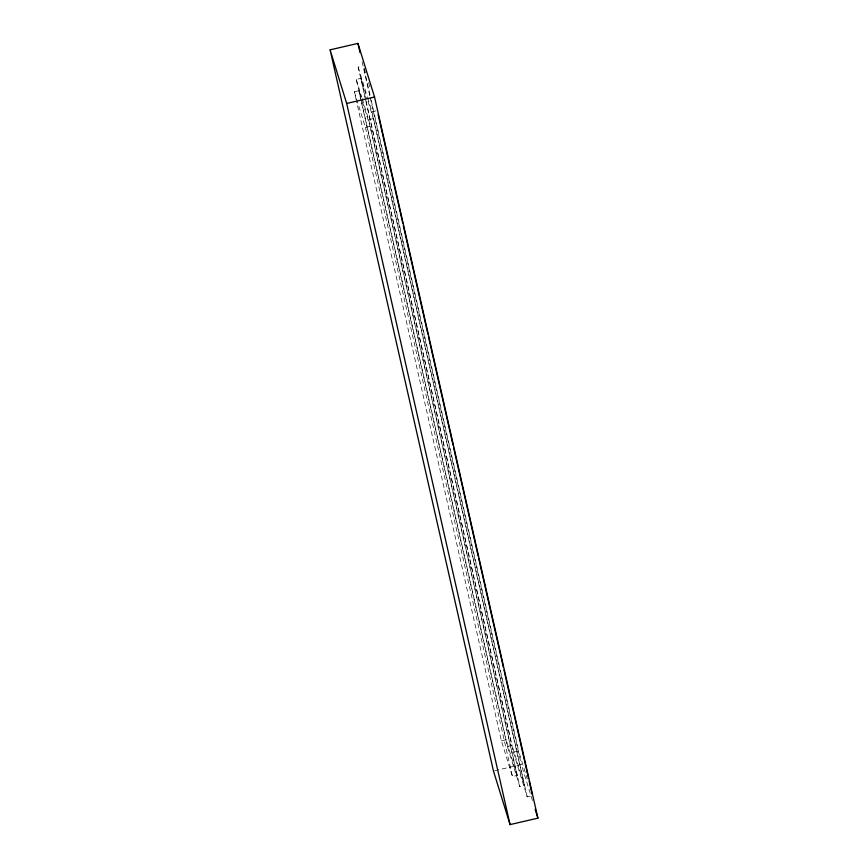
<?xml version="1.0" encoding="UTF-8"?>
<svg xmlns="http://www.w3.org/2000/svg" width="868" height="868" viewBox="0 0 868 868"><rect width="100%" height="100%" fill="white"/><g stroke="black" fill="none" stroke-linecap="round" stroke-linejoin="round"><path stroke-width="0.65" stroke-dasharray="4.34 3.25" d="M365.667 100.167L358.169 67.107L362.097 66.196M368.043 101.415L373.349 118.569L524.478 785.616L519.834 786.69L507.389 746.491L356.26 79.433L360.904 78.359L367.251 98.854M356.151 99.679L354.35 91.758L358.994 90.673L362.032 100.482M367.598 97.574L372.003 111.788L375.931 110.876M362.216 98.648L368.705 119.643L373.349 118.569M354.35 91.758L365.417 127.498L370.061 126.424L517.1 775.45L512.456 776.524L501.389 740.784L356.455 101.003M501.389 740.784L506.033 739.71L517.1 775.45M507.389 746.491L512.033 745.417L524.478 785.616M365.96 101.491L513.379 752.198L518.619 750.983L527.31 779.063M494.727 770.697L521.321 764.545L532.778 801.555M513.379 752.198L527.212 796.867L531.14 795.956M364.202 68.453L365.775 73.552M368.542 82.493L370.126 87.592M358.169 67.107L367.207 96.283M356.26 79.433L361.815 97.368M362.412 101.708L370.061 126.424M364.007 68.539L370.896 98.963M371.2 100.287L518.619 750.983M362.13 61.888L369.909 96.229M370.213 97.552L521.321 764.545M372.003 111.788L527.212 796.867M360.904 78.359L512.033 745.417M368.705 119.643L519.834 786.69M358.994 90.673L360.795 98.605M361.099 99.928L506.033 739.71M365.417 127.498L512.456 776.524"/><path stroke-width="1.3" d="M330.09 49.845L357.941 43.4L374.542 97.01L537.91 818.155L510.058 824.6L493.458 770.99L330.09 49.845L346.679 103.455L510.058 824.6M346.679 103.455L374.542 97.01M535.144 809.215L537.91 818.155M378.133 114.543L402.709 222.989M403.305 225.637L427.881 334.082M428.477 336.73L453.042 445.175M453.649 447.823L478.214 556.269M478.81 558.916L503.386 667.373M503.982 670.009L528.547 778.466M529.154 781.113L532.149 794.339M357.941 43.4L360.036 52.644"/></g></svg>
